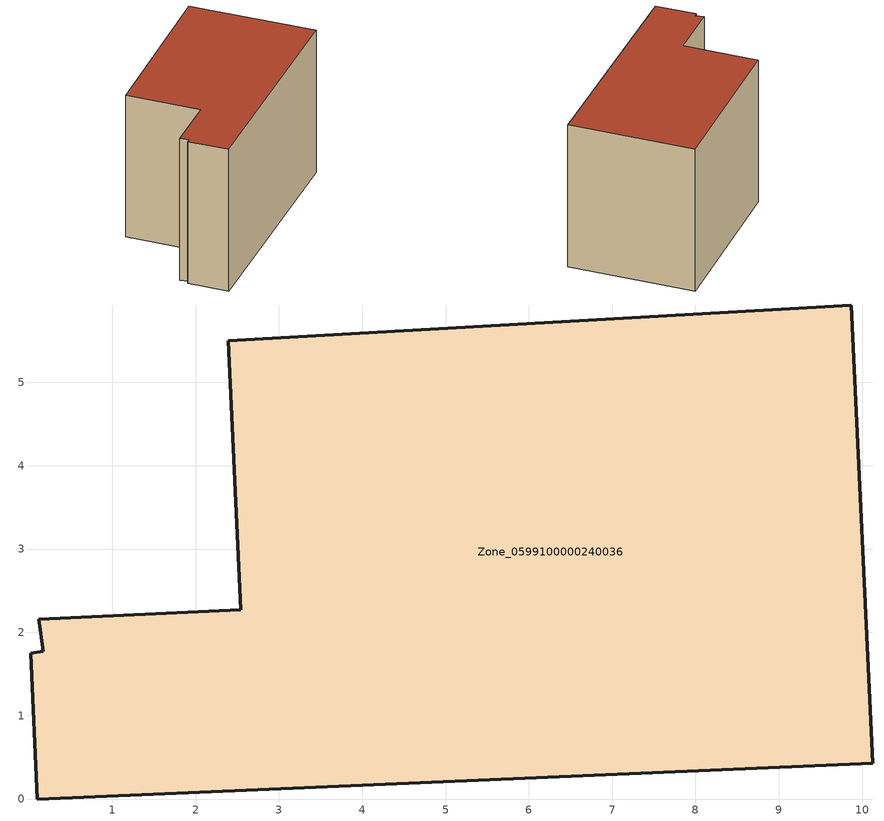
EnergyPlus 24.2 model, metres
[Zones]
Zone_0599100000240036
 floor ground (C_G): 10.13,0.43 0.1,0 0.02,1.75 0.17,1.77 0.12,2.16 2.54,2.27 2.39,5.5 9.87,5.93 z0
 wall outside (C_F): 0.1,0 10.13,0.43 9.87,5.93 2.39,5.5 2.54,2.27 0.12,2.16 0.17,1.77 0.02,1.75 0.1,0 z0:6.66
 roof outside (C_R): 0.12,2.16 0.17,1.77 0.02,1.75 0.1,0 10.13,0.43 9.87,5.93 2.39,5.5 2.54,2.27 z6.66
[BUILDING]
Pand.0599100000240036: North Axis=0; Terrain=City; Loads Convergence Tolerance Value=0.04; Temperature Convergence Tolerance Value=0.4; Solar Distribution=FullExterior; Maximum Number of Warmup Days=25; Minimum Number of Warmup Days=1
[Site:Location]
Rotterdam.The.Hague.AP_ZH_NLD Design_Conditions: Latitude=51.96; Longitude=4.45; Time Zone=1; Elevation=-4.5
[SITE:GROUNDTEMPERATURE:BUILDINGSURFACE]
18, 18, 18, 18, 18, 18, 18, 18, 18, 18, 18, 18
[MATERIAL] Thermal Absorptance=0.9; Solar Absorptance=0.7; Visible Absorptance=0.7
Name | Roughness | Thickness | Conductivity | Density | Specific Heat
G.TC.1946 | MediumSmooth | 0.15 | 1 | 540 | 1210
F.TC.1946 | Rough | 0.3 | 0.857143 | 1920 | 840
R.TC.1946 | MediumRough | 0.2 | 0.909091 | 1500 | 1000
[CONSTRUCTION]
C_G: G.TC.1946
C_F: F.TC.1946
C_R: R.TC.1946
[ZONE]
Zone_0599100000240036: Type=1; Multiplier=1; Ceiling Height=Autocalculate; Volume=Autocalculate; Floor Area=autocalculate; Part of Total Floor Area=Yes
[ZONEINFILTRATION:DESIGNFLOWRATE]
Infil_Zone_0599100000240036: Zone or ZoneList or Space or SpaceList=Zone_0599100000240036; Schedule=AlwaysOn; Design Flow Rate Calculation Method=Flow/Area; Flow Rate per Floor Area=0.003; Constant Term Coefficient=1; Temperature Term Coefficient=0; Velocity Term Coefficient=0; Velocity Squared Term Coefficient=0
[HVACTEMPLATE:ZONE:IDEALLOADSAIRSYSTEM]
Zone_0599100000240036: Maximum Heating Supply Air Temperature=50; Minimum Cooling Supply Air Temperature=13; Maximum Heating Supply Air Humidity Ratio=0.0156; Minimum Cooling Supply Air Humidity Ratio=0.0077; Heating Limit=NoLimit; Cooling Limit=NoLimit; Dehumidification Control Type=ConstantSensibleHeatRatio; Cooling Sensible Heat Ratio=0.7; Dehumidification Setpoint=60; Humidification Control Type=None; Humidification Setpoint=30; Outdoor Air Method=None; Outdoor Air Flow Rate per Person=0.00944; Outdoor Air Flow Rate per Zone Floor Area=0; Outdoor Air Flow Rate per Zone=0; Demand Controlled Ventilation Type=None; Outdoor Air Economizer Type=NoEconomizer; Heat Recovery Type=None; Sensible Heat Recovery Effectiveness=0.7; Latent Heat Recovery Effectiveness=0.65
[ZONECONTROL:THERMOSTAT]
ThermostatControl_Zone_0599100000240036: Zone or ZoneList=Zone_0599100000240036; Control Type Schedule=DualSetpointControlType; Control 1=Thermostat_Zone_0599100000240036; Temperature Difference Between Cutout And Setpoint=0
[THERMOSTATSETPOINT:DUALSETPOINT]
Thermostat_Zone_0599100000240036: Heating Setpoint Temperature Schedule=HeatingSetpoint_Zone_0599100000240036; Cooling Setpoint Temperature Schedule=CoolingSetpoint_Zone_0599100000240036
[SCHEDULE:COMPACT]
HeatingSetpoint_Zone_0599100000240036: Through: 12/31, For: AllDays, Until: 24:00, 21
CoolingSetpoint_Zone_0599100000240036: Through: 12/31, For: AllDays, Until: 24:00, 24
DualSetpointControlType: Through: 12/31, For: AllDays, Until: 24:00, 4
AlwaysOn: Through: 12/31, For: AllDays, Until: 24:00, 1
